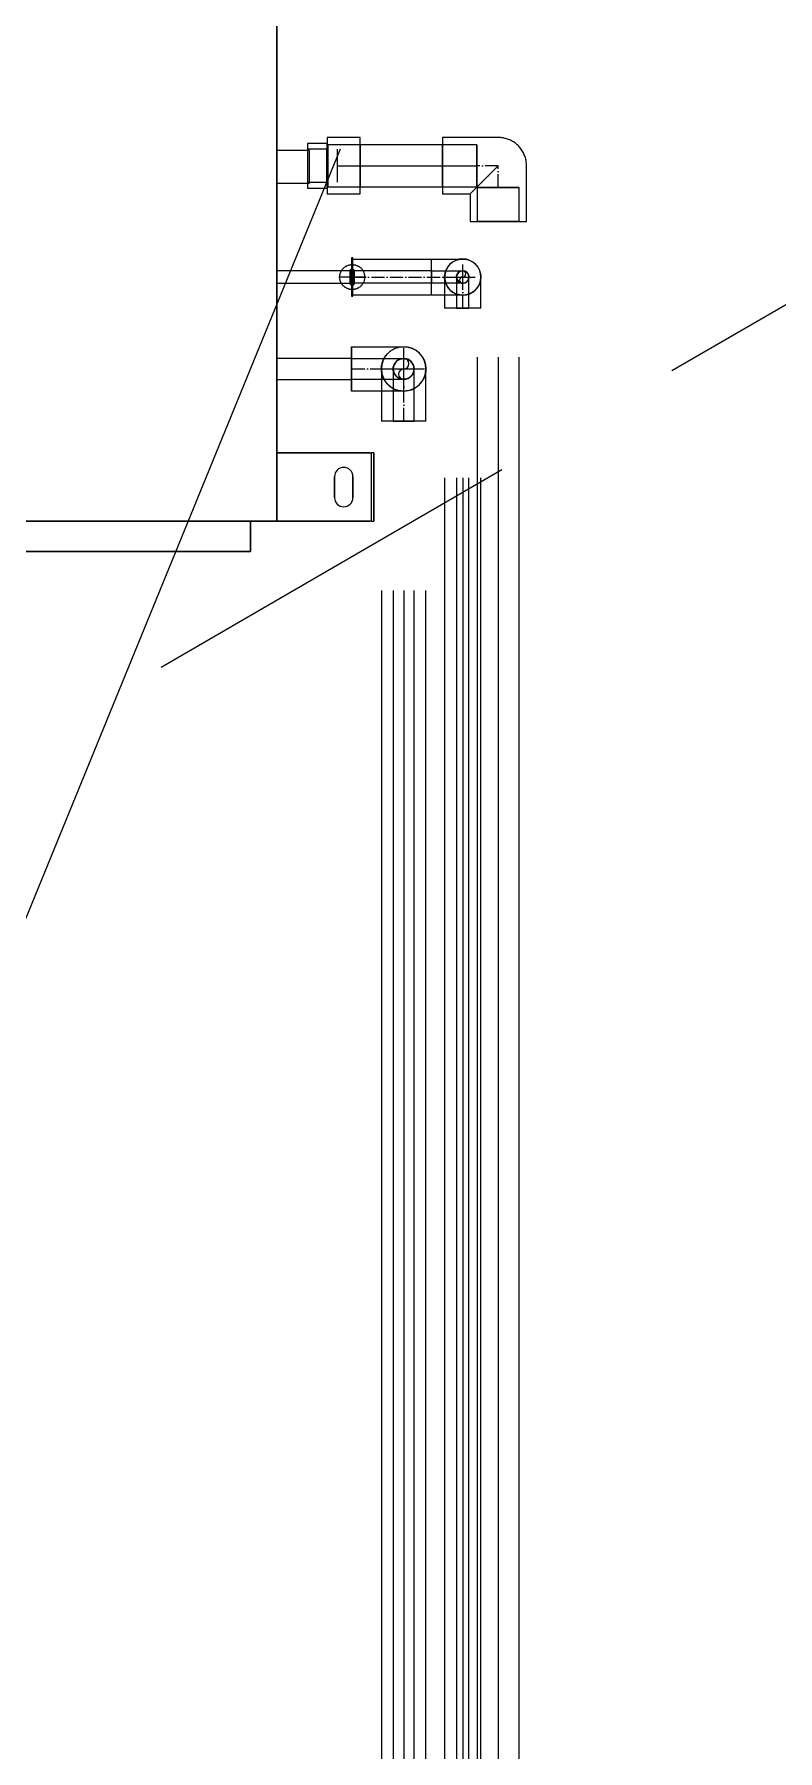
# Model space of a CAD drawing. Header units: millimetres. Extents: x -88595 to 880822, y -1054509 to -148035.
# Drawn here: x 436628 to 437194, y -239721 to -238413 of the extents above; entities that cross this region are included whole.
import ezdxf

# ---------------------------------------------------------------- set-up
doc = ezdxf.new("R2010")
doc.units = ezdxf.units.MM
doc.linetypes.add('$7$ADSK_Осевая', pattern=[14, 10, -2, 0, -2])
doc.linetypes.add('ADSK_Сверху', pattern=[4.5, 3, -1.5])
for name, color, linetype, lineweight in [('Аннотация', 7, 'Continuous', 20), ('Изоляция', 7, 'Continuous', 18), ('Линии', 7, 'Continuous', 9), ('Оборудование', 7, 'Continuous', 18), ('Трубопровод', 7, 'Continuous', 18), ('Трубопроводы', 7, 'Continuous', 18)]:
    doc.layers.add(name, color=color, linetype=linetype, lineweight=lineweight)

# ---------------------------------------------------------------- blocks, each defined once
blk = doc.blocks.new('$0$ADSK_Канальный блок кондиционера1 - AD242MJERAB-3267365-В_Координация_3 этаж ОВ3')
at = {"layer": 'Оборудование', "color": 150, "true_color": 0x0080ff}
for p, q in [((525, -697), (525, 0)), ((525, 0), (525, -697)), ((550, -414.5), (525, -414.5)), ((525, -414.5), (525, -439.5)), ((525, -414.5), (525, -439.5)), ((550, -439.5), (550, -414.5)), ((550, -439.5), (550, -414.5)), ((525, -439.5), (550, -439.5)), ((582, -506.25), (525, -506.25)), ((525, -506.25), (525, -515.75)), ((525, -506.25), (525, -515.75)), ((582, -515.75), (582, -506.25)), ((582, -515.75), (582, -506.25)), ((525, -515.75), (582, -515.75)), ((582, -573.06), (525, -573.06)), ((525, -573.06), (525, -588.94)), ((525, -573.06), (525, -588.94)), ((582, -588.94), (582, -573.06)), ((582, -588.94), (582, -573.06)), ((525, -588.94), (582, -588.94)), ((525, -645), (597, -645)), ((596, -645), (525, -645)), ((525, -645), (525, -697)), ((525, -697), (525, -645)), ((596, -645), (597, -645)), ((599, -645), (597, -645)), ((599, -645), (597, -645)), ((597, -645), (597, -697)), ((599, -697), (599, -645)), ((599, -645), (599, -697)), ((569, -663), (569, -679)), ((569, -679), (569, -663)), ((583, -679), (583, -663)), ((583, -663), (583, -679)), ((505, -697), (-555, -697)), ((-555, -697), (505, -697)), ((525, -697), (-525, -697)), ((-525, -697), (525, -697)), ((505, -720), (505, -697)), ((505, -697), (505, -720)), ((525, -697), (596, -697)), ((597, -697), (525, -697)), ((597, -697), (596, -697)), ((597, -697), (599, -697)), ((597, -697), (599, -697)), ((505, -720), (-555, -720)), ((-555, -720), (505, -720))]:
    blk.add_line(p, q, dxfattribs=at)
for centre, start, end in [((576, -663), 0, 180), ((576, -663), 0, 180), ((576, -679), 180, 0), ((576, -679), 180, 0)]:
    blk.add_arc(centre, 7, start, end, dxfattribs=at)
blk = doc.blocks.new('$0$ADSK_МедьПайка_Отвод-гнутая труба - Отвод _гнутая труба_-3197929-В_Координация_3 этаж ОВ3')
at = {"layer": 'Трубопроводы', "color": 190, "true_color": 0x8000ff}
for p, q in [((20290.2, 24339.3), (20290.2, 24334.6)), ((20290.2, 24334.6), (20290.2, 24329.8))]:
    blk.add_line(p, q, dxfattribs=at)
at = {"layer": 'Трубопроводы', "color": 190, "true_color": 0x8000ff, "flags": 128}
for points in [[(20290.2, 24339.3), (20291.2, 24339.3), (20292.1, 24339.3), (20293.1, 24339.3), (20294, 24339.3), (20295, 24339.3), (20295.9, 24339.3), (20296.8, 24339.3), (20297.7, 24339.3), (20298.6, 24339.3), (20299.5, 24339.3), (20300.4, 24339.3), (20301.2, 24339.3), (20302.1, 24339.3), (20302.9, 24339.3), (20303.7, 24339.3), (20304.4, 24339.3), (20305.2, 24339.3), (20305.9, 24339.3), (20306.6, 24339.3), (20307.3, 24339.3), (20307.9, 24339.3), (20308.6, 24339.3), (20309.2, 24339.3), (20309.7, 24339.3), (20310.3, 24339.3), (20310.8, 24339.3), (20311.2, 24339.3), (20311.6, 24339.3), (20312, 24339.3), (20312.4, 24339.3), (20312.7, 24339.3), (20313, 24339.3), (20313.3, 24339.3), (20313.5, 24339.3), (20313.7, 24339.3), (20313.8, 24339.3), (20313.9, 24339.3), (20314, 24339.3), (20314, 24339.3)], [(20309.3, 24334.6), (20309.3, 24334.8), (20309.3, 24334.9), (20309.3, 24335.1), (20309.3, 24335.3), (20309.4, 24335.5), (20309.4, 24335.7), (20309.5, 24335.9), (20309.5, 24336.1), (20309.6, 24336.2), (20309.6, 24336.4), (20309.7, 24336.6), (20309.8, 24336.8), (20309.9, 24336.9), (20310, 24337.1), (20310.1, 24337.2), (20310.2, 24337.4), (20310.3, 24337.6), (20310.4, 24337.7), (20310.6, 24337.8), (20310.7, 24338), (20310.8, 24338.1), (20311, 24338.2), (20311.1, 24338.3), (20311.3, 24338.5), (20311.5, 24338.6), (20311.6, 24338.7), (20311.8, 24338.8), (20312, 24338.8), (20312.1, 24338.9), (20312.3, 24339), (20312.5, 24339.1), (20312.7, 24339.1), (20312.8, 24339.2), (20313, 24339.2), (20313.2, 24339.3), (20313.4, 24339.3), (20313.6, 24339.3), (20313.8, 24339.3), (20314, 24339.3), (20314, 24339.3)], [(20314, 24329.8), (20313.8, 24329.8), (20313.6, 24329.8), (20313.5, 24329.8), (20313.3, 24329.9), (20313.1, 24329.9), (20312.9, 24329.9), (20312.7, 24330), (20312.5, 24330), (20312.3, 24330.1), (20312.2, 24330.2), (20312, 24330.3), (20311.8, 24330.3), (20311.7, 24330.4), (20311.5, 24330.5), (20311.3, 24330.6), (20311.2, 24330.7), (20311, 24330.9), (20310.9, 24331), (20310.7, 24331.1), (20310.6, 24331.2), (20310.5, 24331.4), (20310.4, 24331.5), (20310.2, 24331.7), (20310.1, 24331.8), (20310, 24332), (20309.9, 24332.2), (20309.8, 24332.3), (20309.7, 24332.5), (20309.7, 24332.7), (20309.6, 24332.8), (20309.5, 24333), (20309.5, 24333.2), (20309.4, 24333.4), (20309.4, 24333.6), (20309.3, 24333.8), (20309.3, 24333.9), (20309.3, 24334.1), (20309.3, 24334.3), (20309.3, 24334.5), (20309.3, 24334.6)], [(20314, 24339.3), (20314.2, 24339.3), (20314.4, 24339.3), (20314.6, 24339.3), (20314.8, 24339.3), (20315, 24339.2), (20315.2, 24339.2), (20315.3, 24339.1), (20315.5, 24339.1), (20315.7, 24339), (20315.9, 24338.9), (20316.1, 24338.9), (20316.2, 24338.8), (20316.4, 24338.7), (20316.6, 24338.6), (20316.7, 24338.5), (20316.9, 24338.4), (20317, 24338.3), (20317.2, 24338.1), (20317.3, 24338), (20317.4, 24337.9), (20317.6, 24337.7), (20317.7, 24337.6), (20317.8, 24337.4), (20317.9, 24337.3), (20318, 24337.1), (20318.1, 24337), (20318.2, 24336.8), (20318.3, 24336.6), (20318.4, 24336.5), (20318.5, 24336.3), (20318.5, 24336.1), (20318.6, 24335.9), (20318.6, 24335.7), (20318.7, 24335.6), (20318.7, 24335.4), (20318.7, 24335.2), (20318.8, 24335), (20318.8, 24334.8), (20318.8, 24334.6), (20318.8, 24334.6)], [(20318.8, 24334.6), (20318.8, 24334.4), (20318.8, 24334.2), (20318.8, 24334), (20318.7, 24333.8), (20318.7, 24333.6), (20318.6, 24333.4), (20318.6, 24333.2), (20318.5, 24333.1), (20318.5, 24332.9), (20318.4, 24332.7), (20318.3, 24332.5), (20318.2, 24332.4), (20318.2, 24332.2), (20318.1, 24332), (20318, 24331.9), (20317.8, 24331.7), (20317.7, 24331.6), (20317.6, 24331.4), (20317.5, 24331.3), (20317.3, 24331.1), (20317.2, 24331), (20317.1, 24330.9), (20316.9, 24330.8), (20316.8, 24330.7), (20316.6, 24330.6), (20316.4, 24330.5), (20316.3, 24330.4), (20316.1, 24330.3), (20315.9, 24330.2), (20315.7, 24330.1), (20315.6, 24330.1), (20315.4, 24330), (20315.2, 24330), (20315, 24329.9), (20314.8, 24329.9), (20314.6, 24329.8), (20314.5, 24329.8), (20314.3, 24329.8), (20314.1, 24329.8), (20314, 24329.8)], [(20314, 24329.8), (20314, 24329.8), (20313.9, 24329.8), (20313.9, 24329.8), (20313.7, 24329.8), (20313.6, 24329.8), (20313.3, 24329.8), (20313.1, 24329.8), (20312.8, 24329.8), (20312.5, 24329.8), (20312.1, 24329.8), (20311.8, 24329.8), (20311.3, 24329.8), (20310.9, 24329.8), (20310.4, 24329.8), (20309.9, 24329.8), (20309.3, 24329.8), (20308.7, 24329.8), (20308.1, 24329.8), (20307.5, 24329.8), (20306.8, 24329.8), (20306.1, 24329.8), (20305.4, 24329.8), (20304.6, 24329.8), (20303.9, 24329.8), (20303.1, 24329.8), (20302.3, 24329.8), (20301.4, 24329.8), (20300.6, 24329.8), (20299.7, 24329.8), (20298.8, 24329.8), (20298, 24329.8), (20297, 24329.8), (20296.1, 24329.8), (20295.2, 24329.8), (20294.3, 24329.8), (20293.3, 24329.8), (20292.4, 24329.8), (20291.4, 24329.8), (20290.5, 24329.8), (20290.2, 24329.8)]]:
    blk.add_lwpolyline(points, dxfattribs=at)
at = {"layer": 'Трубопроводы', "color": 190, "true_color": 0x8000ff}
for start, end in [(0, 180), (180, 0)]:
    blk.add_arc((20314, 24334.6), 4.76, start, end, dxfattribs=at)
blk = doc.blocks.new('$0$ADSK_МедьПайка_Отвод-гнутая труба - Отвод _гнутая труба_-V34-В_Координация_3 этаж ОВ3')
at = {"layer": 'Трубопроводы', "color": 190, "true_color": 0x8000ff}
for p, q in [((20309.3, 24310.8), (20314, 24310.8)), ((20314, 24310.8), (20318.8, 24310.8))]:
    blk.add_line(p, q, dxfattribs=at)
at = {"layer": 'Трубопроводы', "color": 190, "true_color": 0x8000ff, "flags": 128}
for points in [[(20309.3, 24334.6), (20309.3, 24334.5), (20309.3, 24334.5), (20309.3, 24334.4), (20309.3, 24334.3), (20309.3, 24334.1), (20309.3, 24333.9), (20309.3, 24333.6), (20309.3, 24333.4), (20309.3, 24333), (20309.3, 24332.7), (20309.3, 24332.3), (20309.3, 24331.9), (20309.3, 24331.4), (20309.3, 24330.9), (20309.3, 24330.4), (20309.3, 24329.9), (20309.3, 24329.3), (20309.3, 24328.7), (20309.3, 24328), (20309.3, 24327.3), (20309.3, 24326.6), (20309.3, 24325.9), (20309.3, 24325.2), (20309.3, 24324.4), (20309.3, 24323.6), (20309.3, 24322.8), (20309.3, 24322), (20309.3, 24321.1), (20309.3, 24320.3), (20309.3, 24319.4), (20309.3, 24318.5), (20309.3, 24317.6), (20309.3, 24316.7), (20309.3, 24315.7), (20309.3, 24314.8), (20309.3, 24313.9), (20309.3, 24312.9), (20309.3, 24312), (20309.3, 24311), (20309.3, 24310.8)], [(20318.8, 24310.8), (20318.8, 24311.7), (20318.8, 24312.7), (20318.8, 24313.6), (20318.8, 24314.6), (20318.8, 24315.5), (20318.8, 24316.4), (20318.8, 24317.3), (20318.8, 24318.2), (20318.8, 24319.1), (20318.8, 24320), (20318.8, 24320.9), (20318.8, 24321.8), (20318.8, 24322.6), (20318.8, 24323.4), (20318.8, 24324.2), (20318.8, 24325), (20318.8, 24325.7), (20318.8, 24326.5), (20318.8, 24327.2), (20318.8, 24327.8), (20318.8, 24328.5), (20318.8, 24329.1), (20318.8, 24329.7), (20318.8, 24330.3), (20318.8, 24330.8), (20318.8, 24331.3), (20318.8, 24331.8), (20318.8, 24332.2), (20318.8, 24332.6), (20318.8, 24332.9), (20318.8, 24333.3), (20318.8, 24333.6), (20318.8, 24333.8), (20318.8, 24334), (20318.8, 24334.2), (20318.8, 24334.4), (20318.8, 24334.5), (20318.8, 24334.5), (20318.8, 24334.6)]]:
    blk.add_lwpolyline(points, dxfattribs=at)
at = {"layer": 'Трубопроводы', "color": 190, "true_color": 0x8000ff}
for start, end in [(90, 270), (270, 90)]:
    blk.add_arc((20314, 24334.6), 4.76, start, end, dxfattribs=at)
blk = doc.blocks.new('$0$ADSK_МедьПайка_Отвод-гнутая труба - Отвод _гнутая труба_-3197924-В_Координация_3 этаж ОВ3')
at = {"layer": 'Трубопроводы', "color": 134, "true_color": 0x00a6a6}
for p, q in [((20229.3, 24272.5), (20229.3, 24264.6)), ((20229.3, 24264.6), (20229.3, 24256.6))]:
    blk.add_line(p, q, dxfattribs=at)
at = {"layer": 'Трубопроводы', "color": 134, "true_color": 0x00a6a6, "flags": 128}
for points in [[(20229.3, 24272.5), (20230.9, 24272.5), (20232.5, 24272.5), (20234.1, 24272.5), (20235.6, 24272.5), (20237.2, 24272.5), (20238.8, 24272.5), (20240.3, 24272.5), (20241.8, 24272.5), (20243.3, 24272.5), (20244.8, 24272.5), (20246.2, 24272.5), (20247.7, 24272.5), (20249.1, 24272.5), (20250.4, 24272.5), (20251.7, 24272.5), (20253, 24272.5), (20254.3, 24272.5), (20255.5, 24272.5), (20256.7, 24272.5), (20257.8, 24272.5), (20258.9, 24272.5), (20259.9, 24272.5), (20260.9, 24272.5), (20261.8, 24272.5), (20262.7, 24272.5), (20263.6, 24272.5), (20264.3, 24272.5), (20265.1, 24272.5), (20265.7, 24272.5), (20266.3, 24272.5), (20266.9, 24272.5), (20267.4, 24272.5), (20267.8, 24272.5), (20268.1, 24272.5), (20268.4, 24272.5), (20268.7, 24272.5), (20268.9, 24272.5), (20269, 24272.5), (20269, 24272.5)], [(20261.1, 24264.6), (20261.1, 24264.9), (20261.1, 24265.2), (20261.1, 24265.5), (20261.2, 24265.8), (20261.2, 24266.1), (20261.3, 24266.4), (20261.4, 24266.8), (20261.5, 24267.1), (20261.6, 24267.4), (20261.7, 24267.7), (20261.8, 24267.9), (20262, 24268.2), (20262.1, 24268.5), (20262.3, 24268.8), (20262.5, 24269), (20262.7, 24269.3), (20262.9, 24269.6), (20263.1, 24269.8), (20263.3, 24270), (20263.5, 24270.3), (20263.7, 24270.5), (20264, 24270.7), (20264.2, 24270.9), (20264.5, 24271.1), (20264.7, 24271.2), (20265, 24271.4), (20265.3, 24271.6), (20265.6, 24271.7), (20265.9, 24271.8), (20266.1, 24272), (20266.4, 24272.1), (20266.7, 24272.2), (20267.1, 24272.3), (20267.4, 24272.3), (20267.7, 24272.4), (20268, 24272.4), (20268.3, 24272.5), (20268.6, 24272.5), (20268.9, 24272.5), (20269, 24272.5)], [(20269, 24272.5), (20269.3, 24272.5), (20269.7, 24272.5), (20270, 24272.4), (20270.3, 24272.4), (20270.6, 24272.3), (20270.9, 24272.3), (20271.2, 24272.2), (20271.5, 24272.1), (20271.8, 24272), (20272.1, 24271.9), (20272.4, 24271.7), (20272.7, 24271.6), (20273, 24271.5), (20273.2, 24271.3), (20273.5, 24271.1), (20273.8, 24270.9), (20274, 24270.7), (20274.3, 24270.5), (20274.5, 24270.3), (20274.7, 24270.1), (20274.9, 24269.9), (20275.1, 24269.6), (20275.3, 24269.4), (20275.5, 24269.1), (20275.7, 24268.9), (20275.9, 24268.6), (20276, 24268.3), (20276.2, 24268), (20276.3, 24267.7), (20276.4, 24267.4), (20276.5, 24267.1), (20276.6, 24266.8), (20276.7, 24266.5), (20276.8, 24266.2), (20276.8, 24265.9), (20276.9, 24265.6), (20276.9, 24265.3), (20277, 24265), (20277, 24264.6), (20277, 24264.6)], [(20269, 24256.6), (20269, 24256.6), (20268.9, 24256.6), (20268.7, 24256.6), (20268.5, 24256.6), (20268.2, 24256.6), (20267.9, 24256.6), (20267.5, 24256.6), (20267, 24256.6), (20266.5, 24256.6), (20265.9, 24256.6), (20265.2, 24256.6), (20264.5, 24256.6), (20263.8, 24256.6), (20263, 24256.6), (20262.1, 24256.6), (20261.2, 24256.6), (20260.2, 24256.6), (20259.2, 24256.6), (20258.1, 24256.6), (20257, 24256.6), (20255.8, 24256.6), (20254.6, 24256.6), (20253.4, 24256.6), (20252.1, 24256.6), (20250.8, 24256.6), (20249.4, 24256.6), (20248, 24256.6), (20246.6, 24256.6), (20245.2, 24256.6), (20243.7, 24256.6), (20242.2, 24256.6), (20240.7, 24256.6), (20239.2, 24256.6), (20237.6, 24256.6), (20236.1, 24256.6), (20234.5, 24256.6), (20232.9, 24256.6), (20231.3, 24256.6), (20229.8, 24256.6), (20229.3, 24256.6)], [(20269, 24256.6), (20268.7, 24256.6), (20268.4, 24256.6), (20268.1, 24256.7), (20267.8, 24256.7), (20267.4, 24256.8), (20267.1, 24256.8), (20266.8, 24256.9), (20266.5, 24257), (20266.2, 24257.1), (20265.9, 24257.2), (20265.6, 24257.4), (20265.4, 24257.5), (20265.1, 24257.7), (20264.8, 24257.8), (20264.5, 24258), (20264.3, 24258.2), (20264, 24258.4), (20263.8, 24258.6), (20263.6, 24258.8), (20263.3, 24259), (20263.1, 24259.3), (20262.9, 24259.5), (20262.7, 24259.8), (20262.5, 24260), (20262.3, 24260.3), (20262.2, 24260.5), (20262, 24260.8), (20261.9, 24261.1), (20261.7, 24261.4), (20261.6, 24261.7), (20261.5, 24262), (20261.4, 24262.3), (20261.3, 24262.6), (20261.3, 24262.9), (20261.2, 24263.2), (20261.2, 24263.5), (20261.1, 24263.8), (20261.1, 24264.2), (20261.1, 24264.5), (20261.1, 24264.6)], [(20277, 24264.6), (20277, 24264.2), (20276.9, 24263.9), (20276.9, 24263.6), (20276.9, 24263.3), (20276.8, 24263), (20276.7, 24262.7), (20276.7, 24262.4), (20276.6, 24262.1), (20276.5, 24261.8), (20276.3, 24261.5), (20276.2, 24261.2), (20276.1, 24260.9), (20275.9, 24260.6), (20275.8, 24260.3), (20275.6, 24260.1), (20275.4, 24259.8), (20275.2, 24259.6), (20275, 24259.3), (20274.8, 24259.1), (20274.6, 24258.9), (20274.3, 24258.6), (20274.1, 24258.4), (20273.8, 24258.2), (20273.6, 24258.1), (20273.3, 24257.9), (20273, 24257.7), (20272.8, 24257.6), (20272.5, 24257.4), (20272.2, 24257.3), (20271.9, 24257.2), (20271.6, 24257.1), (20271.3, 24257), (20271, 24256.9), (20270.7, 24256.8), (20270.4, 24256.7), (20270.1, 24256.7), (20269.7, 24256.7), (20269.4, 24256.6), (20269.1, 24256.6), (20269, 24256.6)]]:
    blk.add_lwpolyline(points, dxfattribs=at)
at = {"layer": 'Трубопроводы', "color": 134, "true_color": 0x00a6a6}
for start, end in [(0, 180), (180, 0)]:
    blk.add_arc((20269, 24264.6), 7.94, start, end, dxfattribs=at)
blk = doc.blocks.new('$0$ADSK_МедьПайка_Отвод-гнутая труба - Отвод _гнутая труба_-V36-В_Координация_3 этаж ОВ3')
at = {"layer": 'Трубопроводы', "color": 134, "true_color": 0x00a6a6}
for p, q in [((20261.1, 24224.9), (20269, 24224.9)), ((20269, 24224.9), (20277, 24224.9))]:
    blk.add_line(p, q, dxfattribs=at)
at = {"layer": 'Трубопроводы', "color": 134, "true_color": 0x00a6a6, "flags": 128}
for points in [[(20261.1, 24264.6), (20261.1, 24264.5), (20261.1, 24264.4), (20261.1, 24264.3), (20261.1, 24264.1), (20261.1, 24263.8), (20261.1, 24263.4), (20261.1, 24263), (20261.1, 24262.5), (20261.1, 24262), (20261.1, 24261.4), (20261.1, 24260.8), (20261.1, 24260.1), (20261.1, 24259.3), (20261.1, 24258.5), (20261.1, 24257.6), (20261.1, 24256.7), (20261.1, 24255.7), (20261.1, 24254.7), (20261.1, 24253.6), (20261.1, 24252.5), (20261.1, 24251.4), (20261.1, 24250.2), (20261.1, 24248.9), (20261.1, 24247.6), (20261.1, 24246.3), (20261.1, 24245), (20261.1, 24243.6), (20261.1, 24242.2), (20261.1, 24240.7), (20261.1, 24239.2), (20261.1, 24237.8), (20261.1, 24236.2), (20261.1, 24234.7), (20261.1, 24233.2), (20261.1, 24231.6), (20261.1, 24230), (20261.1, 24228.5), (20261.1, 24226.9), (20261.1, 24225.3), (20261.1, 24224.9)], [(20277, 24224.9), (20277, 24226.4), (20277, 24228), (20277, 24229.6), (20277, 24231.2), (20277, 24232.7), (20277, 24234.3), (20277, 24235.8), (20277, 24237.3), (20277, 24238.8), (20277, 24240.3), (20277, 24241.8), (20277, 24243.2), (20277, 24244.6), (20277, 24245.9), (20277, 24247.3), (20277, 24248.6), (20277, 24249.8), (20277, 24251), (20277, 24252.2), (20277, 24253.3), (20277, 24254.4), (20277, 24255.5), (20277, 24256.4), (20277, 24257.4), (20277, 24258.3), (20277, 24259.1), (20277, 24259.9), (20277, 24260.6), (20277, 24261.3), (20277, 24261.9), (20277, 24262.4), (20277, 24262.9), (20277, 24263.3), (20277, 24263.7), (20277, 24264), (20277, 24264.2), (20277, 24264.4), (20277, 24264.5), (20277, 24264.6)]]:
    blk.add_lwpolyline(points, dxfattribs=at)
at = {"layer": 'Трубопроводы', "color": 134, "true_color": 0x00a6a6}
for start, end in [(90, 270), (270, 90)]:
    blk.add_arc((20269, 24264.6), 7.94, start, end, dxfattribs=at)
blk = doc.blocks.new('$0$ADSK_Полипропилен_Отвод - Универсальный-3258870-В_Координация_3 этаж ОВ3')
at = {"layer": 'Трубопроводы', "color": 24, "true_color": 0xa52900}
for p, q in [((-21.5, 42.5), (-21.5, 21.5)), ((21.5, 42.5), (-21.5, 42.5)), ((21.5, 42.5), (-21.5, 42.5)), ((-16, 42.5), (-16, 16.5)), ((-16, 42.5), (0, 42.5)), ((0, 42.5), (16, 42.5)), ((16, 16.5), (16, 42.5)), ((21.5, 0), (21.5, 42.5)), ((-21.5, 21.5), (-42.5, 21.5)), ((-42.5, 21.5), (-42.5, -21.5)), ((-42.5, 21.5), (-42.5, -21.5)), ((-16.5, 16), (-42.5, 16)), ((-42.5, 0), (-42.5, 16)), ((-16.5, 16), (-16.5, 0)), ((0, 16.5), (-16, 16.5)), ((16, 16.5), (0, 16.5)), ((-16.5, 0), (-16.5, -16)), ((-42.5, -16), (-42.5, 0)), ((-42.5, -16), (-16.5, -16)), ((-42.5, -21.5), (0, -21.5))]:
    blk.add_line(p, q, dxfattribs=at)
at = {"layer": 'Трубопроводы', "color": 24, "true_color": 0xa52900, "flags": 128}
blk.add_lwpolyline([(0, -21.5), (0.9, -21.5), (1.7, -21.4), (2.6, -21.3), (3.4, -21.2), (4.3, -21.1), (5.1, -20.9), (5.9, -20.7), (6.8, -20.4), (7.6, -20.1), (8.4, -19.8), (9.2, -19.5), (9.9, -19.1), (10.7, -18.7), (11.4, -18.2), (12.1, -17.7), (12.8, -17.2), (13.5, -16.7), (14.2, -16.2), (14.8, -15.6), (15.4, -15), (16, -14.4), (16.6, -13.7), (17.1, -13), (17.6, -12.3), (18.1, -11.6), (18.5, -10.9), (19, -10.1), (19.4, -9.4), (19.7, -8.6), (20, -7.8), (20.3, -7), (20.6, -6.2), (20.8, -5.3), (21, -4.5), (21.2, -3.7), (21.3, -2.8), (21.4, -1.9), (21.5, -1.1), (21.5, -0.2), (21.5, 0)], dxfattribs=at)
at = {"layer": 'Трубопроводы', "color": 24, "true_color": 0xa52900}
for points, knots in [([(0, 0), (-1.2, 1.2), (-3.6, 3.6), (-6.6, 6.6), (-8.9, 8.9), (-10.6, 10.6), (-12, 12), (-13.1, 13.1), (-13.9, 13.9), (-14.6, 14.6), (-15.4, 15.4), (-16.1, 16.1), (-16.8, 16.8), (-17.5, 17.5), (-18.1, 18.1), (-18.7, 18.7), (-19.2, 19.2), (-19.7, 19.7), (-20.3, 20.3), (-20.9, 20.9), (-21.4, 21.4), (-21.5, 21.5), (-21.5, 21.5)], [0, 0, 0, 0, 0.125, 0.25, 0.3125, 0.375, 0.4375, 0.46875, 0.5, 0.53125, 0.5625, 0.59375, 0.625, 0.65625, 0.6875, 0.71875, 0.75, 0.78125, 0.8125, 0.875, 0.9375, 1, 1, 1, 1]), ([(-21.5, 21.5), (-21.5, 21.5), (-21.4, 21.4), (-20.9, 20.9), (-20.3, 20.3), (-19.7, 19.7), (-19.2, 19.2), (-18.7, 18.7), (-18.1, 18.1), (-17.5, 17.5), (-16.8, 16.8), (-16.1, 16.1), (-15.4, 15.4), (-14.6, 14.6), (-13.9, 13.9), (-13.1, 13.1), (-12, 12), (-10.6, 10.6), (-8.9, 8.9), (-6.6, 6.6), (-3.6, 3.6), (-1.2, 1.2), (0, 0)], [0, 0, 0, 0, 0.0625, 0.125, 0.1875, 0.21875, 0.25, 0.28125, 0.3125, 0.34375, 0.375, 0.40625, 0.4375, 0.46875, 0.5, 0.53125, 0.5625, 0.625, 0.6875, 0.75, 0.875, 1, 1, 1, 1])]:
    blk.add_open_spline(points, degree=3, knots=knots, dxfattribs=at)
blk = doc.blocks.new('3 этаж')
at = {"layer": 'Линии', "linetype": 'ADSK_Сверху', "ltscale": 100}
blk.add_line((434203.9, 679173.9), (453848.9, 690573.9), dxfattribs=at)

msp = doc.modelspace()

# ---------------------------------------------------------------- linework, layer by layer
at = {"layer": 'Аннотация'}
msp.add_line((436860.7, -238500.5), (436506, -239367.4), dxfattribs=at)
at = {"layer": 'Изоляция', "color": 190, "true_color": 0x8000ff}
for p, q in [((436870.3, -238583.4), (436869.3, -238583.4)), ((436869.3, -238583.4), (436869.3, -238612.5)), ((436870.3, -238612.5), (436870.3, -238583.4)), ((436930.2, -238611.7), (436930.2, -238584.2)), ((436869.3, -238612.5), (436870.3, -238612.5)), ((436967.7, -238621.7), (436940.2, -238621.7)), ((436940.2, -238750.9), (436940.2, -243593.4)), ((436967.7, -243593.4), (436967.7, -238750.9))]:
    msp.add_line(p, q, dxfattribs=at)
at = {"layer": 'Изоляция', "color": 134, "true_color": 0x00a6a6}
for p, q in [((436869.3, -238651), (436869.3, -238684.9)), ((436869.3, -238684.9), (436869.3, -238651)), ((436925.9, -238707.6), (436892, -238707.6)), ((436892, -238836.8), (436892, -243540.2)), ((436925.9, -243540.2), (436925.9, -238836.8))]:
    msp.add_line(p, q, dxfattribs=at)
at = {"layer": 'Изоляция', "color": 190, "true_color": 0x8000ff, "flags": 128}
for points in [[(436870.3, -238584.2), (436931.1, -238584.2), (436932.1, -238584.2), (436933, -238584.2), (436933.9, -238584.2), (436934.9, -238584.2), (436935.8, -238584.2), (436936.7, -238584.2), (436937.6, -238584.2), (436938.5, -238584.2), (436939.4, -238584.2), (436940.3, -238584.2), (436941.1, -238584.2), (436942, -238584.2), (436942.8, -238584.2), (436943.6, -238584.2), (436944.4, -238584.2), (436945.1, -238584.2), (436945.8, -238584.2), (436946.5, -238584.2), (436947.2, -238584.2), (436947.9, -238584.2), (436948.5, -238584.2), (436949.1, -238584.2), (436949.6, -238584.2), (436950.2, -238584.2), (436950.7, -238584.2), (436951.1, -238584.2), (436951.6, -238584.2), (436952, -238584.2), (436952.3, -238584.2), (436952.7, -238584.2), (436953, -238584.2), (436953.2, -238584.2), (436953.4, -238584.2), (436953.6, -238584.2), (436953.7, -238584.2), (436953.9, -238584.2), (436953.9, -238584.2), (436954, -238584.2)], [(436940.2, -238597.9), (436940.2, -238597.4), (436940.2, -238596.8), (436940.3, -238596.3), (436940.4, -238595.7), (436940.5, -238595.2), (436940.6, -238594.6), (436940.7, -238594.1), (436940.9, -238593.6), (436941.1, -238593.1), (436941.3, -238592.6), (436941.5, -238592.1), (436941.7, -238591.6), (436942, -238591.1), (436942.3, -238590.6), (436942.6, -238590.1), (436942.9, -238589.7), (436943.3, -238589.3), (436943.6, -238588.8), (436944, -238588.4), (436944.4, -238588), (436944.8, -238587.7), (436945.2, -238587.3), (436945.6, -238587), (436946.1, -238586.6), (436946.5, -238586.3), (436947, -238586), (436947.5, -238585.8), (436948, -238585.5), (436948.5, -238585.3), (436949, -238585.1), (436949.5, -238584.9), (436950, -238584.7), (436950.5, -238584.6), (436951.1, -238584.5), (436951.6, -238584.4), (436952.2, -238584.3), (436952.7, -238584.2), (436953.3, -238584.2), (436953.8, -238584.2), (436954, -238584.2)], [(436954, -238584.2), (436954.5, -238584.2), (436955.1, -238584.2), (436955.6, -238584.3), (436956.1, -238584.3), (436956.7, -238584.4), (436957.2, -238584.6), (436957.8, -238584.7), (436958.3, -238584.9), (436958.8, -238585), (436959.3, -238585.2), (436959.8, -238585.5), (436960.3, -238585.7), (436960.8, -238586), (436961.3, -238586.3), (436961.7, -238586.6), (436962.2, -238586.9), (436962.6, -238587.2), (436963, -238587.6), (436963.4, -238587.9), (436963.8, -238588.3), (436964.2, -238588.7), (436964.6, -238589.1), (436964.9, -238589.6), (436965.2, -238590), (436965.5, -238590.5), (436965.8, -238591), (436966.1, -238591.4), (436966.3, -238591.9), (436966.6, -238592.4), (436966.8, -238592.9), (436967, -238593.4), (436967.1, -238594), (436967.3, -238594.5), (436967.4, -238595), (436967.5, -238595.6), (436967.6, -238596.1), (436967.7, -238596.7), (436967.7, -238597.2), (436967.7, -238597.8), (436967.7, -238597.9)], [(436954, -238611.7), (436953.4, -238611.7), (436952.9, -238611.6), (436952.3, -238611.6), (436951.8, -238611.5), (436951.2, -238611.4), (436950.7, -238611.3), (436950.1, -238611.1), (436949.6, -238611), (436949.1, -238610.8), (436948.6, -238610.6), (436948.1, -238610.4), (436947.6, -238610.1), (436947.1, -238609.9), (436946.6, -238609.6), (436946.2, -238609.3), (436945.7, -238609), (436945.3, -238608.6), (436944.9, -238608.3), (436944.5, -238607.9), (436944.1, -238607.5), (436943.7, -238607.1), (436943.3, -238606.7), (436943, -238606.3), (436942.7, -238605.8), (436942.4, -238605.4), (436942.1, -238604.9), (436941.8, -238604.4), (436941.6, -238603.9), (436941.3, -238603.4), (436941.1, -238602.9), (436940.9, -238602.4), (436940.8, -238601.9), (436940.6, -238601.3), (436940.5, -238600.8), (436940.4, -238600.3), (436940.3, -238599.7), (436940.2, -238599.2), (436940.2, -238598.6), (436940.2, -238598.1), (436940.2, -238597.9)], [(436940.2, -238597.9), (436940.2, -238597.9), (436940.2, -238598), (436940.2, -238598.1), (436940.2, -238598.2), (436940.2, -238598.4), (436940.2, -238598.6), (436940.2, -238598.8), (436940.2, -238599.1), (436940.2, -238599.4), (436940.2, -238599.8), (436940.2, -238600.2), (436940.2, -238600.6), (436940.2, -238601.1), (436940.2, -238601.6), (436940.2, -238602.1), (436940.2, -238602.6), (436940.2, -238603.2), (436940.2, -238603.8), (436940.2, -238604.5), (436940.2, -238605.1), (436940.2, -238605.8), (436940.2, -238606.6), (436940.2, -238607.3), (436940.2, -238608.1), (436940.2, -238608.9), (436940.2, -238609.7), (436940.2, -238610.5), (436940.2, -238611.3), (436940.2, -238612.2), (436940.2, -238613.1), (436940.2, -238614), (436940.2, -238614.9), (436940.2, -238615.8), (436940.2, -238616.7), (436940.2, -238617.7), (436940.2, -238618.6), (436940.2, -238619.6), (436940.2, -238620.5), (436940.2, -238621.5), (436940.2, -238621.7)], [(436967.7, -238597.9), (436967.7, -238598.5), (436967.7, -238599), (436967.6, -238599.6), (436967.5, -238600.1), (436967.4, -238600.7), (436967.3, -238601.2), (436967.2, -238601.7), (436967, -238602.2), (436966.8, -238602.8), (436966.6, -238603.3), (436966.4, -238603.8), (436966.2, -238604.3), (436965.9, -238604.8), (436965.6, -238605.2), (436965.3, -238605.7), (436965, -238606.1), (436964.7, -238606.6), (436964.3, -238607), (436963.9, -238607.4), (436963.5, -238607.8), (436963.1, -238608.2), (436962.7, -238608.5), (436962.3, -238608.9), (436961.8, -238609.2), (436961.4, -238609.5), (436960.9, -238609.8), (436960.4, -238610.1), (436959.9, -238610.3), (436959.4, -238610.5), (436958.9, -238610.7), (436958.4, -238610.9), (436957.9, -238611.1), (436957.4, -238611.2), (436956.8, -238611.4), (436956.3, -238611.5), (436955.7, -238611.6), (436955.2, -238611.6), (436954.7, -238611.7), (436954.1, -238611.7), (436954, -238611.7)], [(436967.7, -238621.7), (436967.7, -238620.8), (436967.7, -238619.8), (436967.7, -238618.9), (436967.7, -238617.9), (436967.7, -238617), (436967.7, -238616.1), (436967.7, -238615.1), (436967.7, -238614.2), (436967.7, -238613.3), (436967.7, -238612.4), (436967.7, -238611.6), (436967.7, -238610.7), (436967.7, -238609.9), (436967.7, -238609.1), (436967.7, -238608.3), (436967.7, -238607.5), (436967.7, -238606.8), (436967.7, -238606), (436967.7, -238605.3), (436967.7, -238604.6), (436967.7, -238604), (436967.7, -238603.4), (436967.7, -238602.8), (436967.7, -238602.2), (436967.7, -238601.7), (436967.7, -238601.2), (436967.7, -238600.7), (436967.7, -238600.3), (436967.7, -238599.9), (436967.7, -238599.5), (436967.7, -238599.2), (436967.7, -238598.9), (436967.7, -238598.7), (436967.7, -238598.4), (436967.7, -238598.3), (436967.7, -238598.1), (436967.7, -238598), (436967.7, -238597.9), (436967.7, -238597.9)], [(436954, -238611.7), (436953.9, -238611.7), (436953.9, -238611.7), (436953.8, -238611.7), (436953.6, -238611.7), (436953.5, -238611.7), (436953.3, -238611.7), (436953, -238611.7), (436952.7, -238611.7), (436952.4, -238611.7), (436952.1, -238611.7), (436951.7, -238611.7), (436951.3, -238611.7), (436950.8, -238611.7), (436950.3, -238611.7), (436949.8, -238611.7), (436949.2, -238611.7), (436948.7, -238611.7), (436948, -238611.7), (436947.4, -238611.7), (436946.7, -238611.7), (436946, -238611.7), (436945.3, -238611.7), (436944.6, -238611.7), (436943.8, -238611.7), (436943, -238611.7), (436942.2, -238611.7), (436941.4, -238611.7), (436940.5, -238611.7), (436939.7, -238611.7), (436938.8, -238611.7), (436937.9, -238611.7), (436937, -238611.7), (436936.1, -238611.7), (436935.1, -238611.7), (436934.2, -238611.7), (436933.3, -238611.7), (436932.3, -238611.7), (436931.4, -238611.7), (436930.4, -238611.7), (436870.3, -238611.7)]]:
    msp.add_lwpolyline(points, dxfattribs=at)
at = {"layer": 'Изоляция', "color": 134, "true_color": 0x00a6a6, "flags": 128}
for points in [[(436869.3, -238651), (436870.8, -238651), (436872.4, -238651), (436874, -238651), (436875.6, -238651), (436877.1, -238651), (436878.7, -238651), (436880.2, -238651), (436881.7, -238651), (436883.2, -238651), (436884.7, -238651), (436886.2, -238651), (436887.6, -238651), (436889, -238651), (436890.3, -238651), (436891.7, -238651), (436893, -238651), (436894.2, -238651), (436895.4, -238651), (436896.6, -238651), (436897.7, -238651), (436898.8, -238651), (436899.9, -238651), (436900.8, -238651), (436901.8, -238651), (436902.7, -238651), (436903.5, -238651), (436904.3, -238651), (436905, -238651), (436905.6, -238651), (436906.3, -238651), (436906.8, -238651), (436907.3, -238651), (436907.7, -238651), (436908.1, -238651), (436908.4, -238651), (436908.6, -238651), (436908.8, -238651), (436908.9, -238651), (436908.9, -238651)], [(436892, -238667.9), (436892, -238667.2), (436892.1, -238666.6), (436892.1, -238665.9), (436892.2, -238665.2), (436892.3, -238664.6), (436892.5, -238663.9), (436892.7, -238663.2), (436892.9, -238662.6), (436893.1, -238661.9), (436893.3, -238661.3), (436893.6, -238660.7), (436893.9, -238660.1), (436894.3, -238659.5), (436894.6, -238658.9), (436895, -238658.4), (436895.4, -238657.8), (436895.8, -238657.3), (436896.2, -238656.7), (436896.7, -238656.2), (436897.1, -238655.8), (436897.6, -238655.3), (436898.2, -238654.9), (436898.7, -238654.4), (436899.2, -238654), (436899.8, -238653.7), (436900.4, -238653.3), (436901, -238653), (436901.6, -238652.7), (436902.2, -238652.4), (436902.8, -238652.1), (436903.4, -238651.9), (436904.1, -238651.7), (436904.7, -238651.5), (436905.4, -238651.4), (436906.1, -238651.2), (436906.7, -238651.1), (436907.4, -238651), (436908.1, -238651), (436908.8, -238651), (436909, -238651)], [(436909, -238651), (436909.6, -238651), (436910.3, -238651), (436911, -238651.1), (436911.7, -238651.2), (436912.3, -238651.3), (436913, -238651.5), (436913.6, -238651.6), (436914.3, -238651.8), (436914.9, -238652.1), (436915.5, -238652.3), (436916.2, -238652.6), (436916.8, -238652.9), (436917.4, -238653.2), (436918, -238653.6), (436918.5, -238653.9), (436919.1, -238654.3), (436919.6, -238654.7), (436920.1, -238655.2), (436920.6, -238655.6), (436921.1, -238656.1), (436921.6, -238656.6), (436922, -238657.1), (436922.4, -238657.7), (436922.8, -238658.2), (436923.2, -238658.8), (436923.6, -238659.3), (436923.9, -238659.9), (436924.2, -238660.5), (436924.5, -238661.2), (436924.7, -238661.8), (436925, -238662.4), (436925.2, -238663.1), (436925.4, -238663.7), (436925.5, -238664.4), (436925.6, -238665), (436925.7, -238665.7), (436925.8, -238666.4), (436925.9, -238667.1), (436925.9, -238667.7), (436925.9, -238667.9)], [(436909, -238684.9), (436908.3, -238684.8), (436907.6, -238684.8), (436906.9, -238684.7), (436906.3, -238684.6), (436905.6, -238684.5), (436904.9, -238684.4), (436904.3, -238684.2), (436903.6, -238684), (436903, -238683.8), (436902.4, -238683.5), (436901.7, -238683.2), (436901.1, -238682.9), (436900.5, -238682.6), (436900, -238682.3), (436899.4, -238681.9), (436898.8, -238681.5), (436898.3, -238681.1), (436897.8, -238680.7), (436897.3, -238680.2), (436896.8, -238679.7), (436896.3, -238679.2), (436895.9, -238678.7), (436895.5, -238678.2), (436895.1, -238677.6), (436894.7, -238677.1), (436894.3, -238676.5), (436894, -238675.9), (436893.7, -238675.3), (436893.4, -238674.7), (436893.2, -238674.1), (436892.9, -238673.4), (436892.7, -238672.8), (436892.5, -238672.1), (436892.4, -238671.5), (436892.3, -238670.8), (436892.2, -238670.1), (436892.1, -238669.5), (436892, -238668.8), (436892, -238668.1), (436892, -238667.9)], [(436892, -238667.9), (436892, -238667.9), (436892, -238668), (436892, -238668.2), (436892, -238668.4), (436892, -238668.7), (436892, -238669.1), (436892, -238669.5), (436892, -238669.9), (436892, -238670.5), (436892, -238671.1), (436892, -238671.7), (436892, -238672.4), (436892, -238673.2), (436892, -238674), (436892, -238674.9), (436892, -238675.8), (436892, -238676.7), (436892, -238677.8), (436892, -238678.8), (436892, -238680), (436892, -238681.1), (436892, -238682.3), (436892, -238683.6), (436892, -238684.8), (436892, -238686.2), (436892, -238687.5), (436892, -238688.9), (436892, -238690.3), (436892, -238691.8), (436892, -238693.2), (436892, -238694.7), (436892, -238696.2), (436892, -238697.8), (436892, -238699.3), (436892, -238700.9), (436892, -238702.4), (436892, -238704), (436892, -238705.6), (436892, -238707.2), (436892, -238707.6)], [(436925.9, -238667.9), (436925.9, -238668.6), (436925.8, -238669.3), (436925.8, -238669.9), (436925.7, -238670.6), (436925.6, -238671.3), (436925.4, -238671.9), (436925.2, -238672.6), (436925, -238673.2), (436924.8, -238673.9), (436924.6, -238674.5), (436924.3, -238675.1), (436924, -238675.7), (436923.7, -238676.3), (436923.3, -238676.9), (436922.9, -238677.5), (436922.5, -238678), (436922.1, -238678.6), (436921.7, -238679.1), (436921.2, -238679.6), (436920.8, -238680.1), (436920.3, -238680.5), (436919.7, -238681), (436919.2, -238681.4), (436918.7, -238681.8), (436918.1, -238682.2), (436917.5, -238682.5), (436916.9, -238682.9), (436916.3, -238683.2), (436915.7, -238683.4), (436915.1, -238683.7), (436914.5, -238683.9), (436913.8, -238684.1), (436913.2, -238684.3), (436912.5, -238684.5), (436911.8, -238684.6), (436911.2, -238684.7), (436910.5, -238684.8), (436909.8, -238684.8), (436909.1, -238684.9), (436909, -238684.9)], [(436925.9, -238707.6), (436925.9, -238706), (436925.9, -238704.4), (436925.9, -238702.9), (436925.9, -238701.3), (436925.9, -238699.7), (436925.9, -238698.2), (436925.9, -238696.6), (436925.9, -238695.1), (436925.9, -238693.6), (436925.9, -238692.2), (436925.9, -238690.7), (436925.9, -238689.3), (436925.9, -238687.9), (436925.9, -238686.5), (436925.9, -238685.2), (436925.9, -238683.9), (436925.9, -238682.7), (436925.9, -238681.4), (436925.9, -238680.3), (436925.9, -238679.1), (436925.9, -238678.1), (436925.9, -238677), (436925.9, -238676), (436925.9, -238675.1), (436925.9, -238674.2), (436925.9, -238673.4), (436925.9, -238672.6), (436925.9, -238671.9), (436925.9, -238671.2), (436925.9, -238670.6), (436925.9, -238670.1), (436925.9, -238669.6), (436925.9, -238669.2), (436925.9, -238668.8), (436925.9, -238668.5), (436925.9, -238668.3), (436925.9, -238668.1), (436925.9, -238668), (436925.9, -238667.9)], [(436909, -238684.9), (436908.9, -238684.9), (436908.8, -238684.9), (436908.7, -238684.9), (436908.4, -238684.9), (436908.2, -238684.9), (436907.8, -238684.9), (436907.4, -238684.9), (436906.9, -238684.9), (436906.4, -238684.9), (436905.8, -238684.9), (436905.2, -238684.9), (436904.5, -238684.9), (436903.7, -238684.9), (436902.9, -238684.9), (436902, -238684.9), (436901.1, -238684.9), (436900.1, -238684.9), (436899.1, -238684.9), (436898, -238684.9), (436896.9, -238684.9), (436895.8, -238684.9), (436894.5, -238684.9), (436893.3, -238684.9), (436892, -238684.9), (436890.7, -238684.9), (436889.3, -238684.9), (436888, -238684.9), (436886.5, -238684.9), (436885.1, -238684.9), (436883.6, -238684.9), (436882.1, -238684.9), (436880.6, -238684.9), (436879.1, -238684.9), (436877.6, -238684.9), (436876, -238684.9), (436874.4, -238684.9), (436872.9, -238684.9), (436871.3, -238684.9), (436869.7, -238684.9), (436869.3, -238684.9)]]:
    msp.add_lwpolyline(points, dxfattribs=at)
at = {"layer": 'Изоляция', "color": 190, "true_color": 0x8000ff}
for start, end in [(90, 180), (90, 180), (90, 180), (90, 180), (0, 90), (0, 90), (0, 90), (0, 90), (180, 270), (180, 270), (180, 270), (180, 270), (270, 0), (270, 0), (270, 0), (270, 0)]:
    msp.add_arc((436954, -238597.9), 13.8, start, end, dxfattribs=at)
at = {"layer": 'Изоляция', "color": 134, "true_color": 0x00a6a6}
for start, end in [(90, 180), (90, 180), (90, 180), (90, 180), (0, 90), (0, 90), (0, 90), (0, 90), (180, 270), (180, 270), (180, 270), (180, 270), (270, 0), (270, 0), (270, 0), (270, 0)]:
    msp.add_arc((436909, -238667.9), 16.9, start, end, dxfattribs=at)
at = {"layer": 'Трубопровод', "color": 24, "linetype": 'Continuous', "true_color": 0xa52900}
for p, q in [((436851.3, -238497.1), (436851.3, -238529.1)), ((436964.6, -238497.1), (436858.4, -238497.1)), ((436964.6, -238529.1), (436964.6, -238497.1)), ((436858.4, -238529.1), (436964.6, -238529.1)), ((436997.1, -238529.6), (436965.1, -238529.6)), ((436965.1, -238658.9), (436965.1, -243445.9)), ((436997.1, -243445.9), (436997.1, -238658.9))]:
    msp.add_line(p, q, dxfattribs=at)
at = {"layer": 'Трубопровод', "color": 24, "true_color": 0xa52900}
for p, q in [((436858.4, -238513.1), (436964.6, -238513.1)), ((436858.4, -238513.1), (436964.6, -238513.1)), ((436981.1, -238658.9), (436981.1, -243445.9)), ((436981.1, -238658.9), (436981.1, -243445.9))]:
    msp.add_line(p, q, dxfattribs=at)
at = {"layer": 'Трубопровод', "color": 190, "true_color": 0x8000ff}
for p, q in [((436954, -238607.4), (436954, -238588.4)), ((436944.4, -238597.9), (436963.5, -238597.9)), ((436954, -238750.9), (436954, -243593.1)), ((436954, -238750.9), (436954, -243593.1))]:
    msp.add_line(p, q, dxfattribs=at)
at = {"layer": 'Трубопровод', "color": 134, "true_color": 0x00a6a6}
for p, q in [((436909, -238683.8), (436909, -238652)), ((436893.1, -238667.9), (436924.8, -238667.9)), ((436909, -238836.8), (436909, -243534.1)), ((436909, -238836.8), (436909, -243534.1))]:
    msp.add_line(p, q, dxfattribs=at)
at = {"layer": 'Трубопровод', "color": 190, "linetype": 'Continuous', "true_color": 0x8000ff}
for p, q in [((436949.2, -238750.9), (436949.2, -243593.1)), ((436958.7, -243593.1), (436958.7, -238750.9))]:
    msp.add_line(p, q, dxfattribs=at)
at = {"layer": 'Трубопровод', "color": 134, "linetype": 'Continuous', "true_color": 0x00a6a6}
for p, q in [((436901, -238836.8), (436901, -243534.1)), ((436916.9, -243534.1), (436916.9, -238836.8))]:
    msp.add_line(p, q, dxfattribs=at)
at = {"layer": 'Трубопровод', "color": 190, "linetype": 'Continuous', "true_color": 0x8000ff}
for centre, radius, start, end in [((436954, -238597.9), 4.76, 0, 180), ((436954, -238595.5), 2.38, 270, 90), ((436954, -238597.9), 4.76, 180, 0), ((436954, -238600.3), 2.38, 90, 270)]:
    msp.add_arc(centre, radius, start, end, dxfattribs=at)
at = {"layer": 'Трубопровод', "color": 134, "linetype": 'Continuous', "true_color": 0x00a6a6}
for centre, radius, start, end in [((436909, -238667.9), 7.94, 0, 180), ((436909, -238667.9), 7.94, 180, 0), ((436909, -238671.9), 3.97, 90, 270), ((436909, -238663.9), 3.97, 270, 90)]:
    msp.add_arc(centre, radius, start, end, dxfattribs=at)
at = {"layer": 'Трубопроводы', "color": 24, "true_color": 0xa52900}
for p, q in [((436850.8, -238496.1), (436835.8, -238496.1)), ((436835.8, -238496.1), (436835.8, -238530.1)), ((436835.8, -238496.1), (436835.8, -238530.1)), ((436850.3, -238500.6), (436835.8, -238500.6)), ((436835.8, -238500.6), (436835.8, -238525.6)), ((436835.8, -238500.6), (436835.8, -238525.6)), ((436835.8, -238500.6), (436835.8, -238525.6)), ((436850.3, -238500.6), (436850.3, -238525.6)), ((436850.3, -238500.6), (436850.3, -238525.6)), ((436850.3, -238500.6), (436850.3, -238525.6)), ((436875.8, -238491.6), (436850.8, -238491.6)), ((436850.8, -238491.6), (436850.8, -238534.6)), ((436850.8, -238491.6), (436850.8, -238534.6)), ((436850.8, -238530.1), (436850.8, -238496.1)), ((436850.8, -238530.1), (436850.8, -238496.1)), ((436875.8, -238497.1), (436851.3, -238497.1)), ((436851.3, -238529.1), (436851.3, -238497.1)), ((436851.3, -238529.1), (436851.3, -238497.1)), ((436858.4, -238500.6), (436858.4, -238525.6)), ((436875.8, -238534.6), (436875.8, -238491.6)), ((436875.8, -238534.6), (436875.8, -238491.6)), ((436875.8, -238497.1), (436875.8, -238529.1)), ((436875.8, -238497.1), (436875.8, -238529.1)), ((436835.8, -238525.6), (436850.3, -238525.6)), ((436835.8, -238530.1), (436850.8, -238530.1)), ((436850.8, -238534.6), (436875.8, -238534.6)), ((436851.3, -238529.1), (436875.8, -238529.1))]:
    msp.add_line(p, q, dxfattribs=at)
at = {"layer": 'Трубопроводы', "color": 24, "linetype": '$7$ADSK_Осевая', "true_color": 0xa52900}
for p, q in [((436981.1, -238513.1), (436964.6, -238513.1)), ((436981.1, -238529.6), (436981.1, -238513.1))]:
    msp.add_line(p, q, dxfattribs=at)
at = {"layer": 'Трубопроводы', "color": 190, "true_color": 0x8000ff}
for p, q in [((436869.3, -238592.4), (436868.3, -238592.4)), ((436868.3, -238592.4), (436868.3, -238603.5)), ((436868.3, -238592.4), (436868.3, -238603.5)), ((436869.3, -238593.2), (436868.3, -238593.2)), ((436868.3, -238602.7), (436868.3, -238593.2)), ((436868.3, -238602.7), (436868.3, -238593.2)), ((436869.3, -238603.5), (436869.3, -238592.4)), ((436869.3, -238603.5), (436869.3, -238592.4)), ((436870.3, -238592.4), (436869.3, -238592.4)), ((436869.3, -238593.2), (436869.3, -238602.7)), ((436869.3, -238593.2), (436869.3, -238602.7)), ((436871.3, -238592.4), (436870.3, -238592.4)), ((436870.3, -238592.4), (436870.3, -238603.5)), ((436870.3, -238592.4), (436870.3, -238603.5)), ((436871.3, -238593.2), (436870.3, -238593.2)), ((436870.3, -238602.7), (436870.3, -238593.2)), ((436870.3, -238602.7), (436870.3, -238593.2)), ((436871.3, -238603.5), (436871.3, -238592.4)), ((436871.3, -238603.5), (436871.3, -238592.4)), ((436871.3, -238593.2), (436871.3, -238602.7)), ((436871.3, -238593.2), (436871.3, -238602.7)), ((436930.2, -238593.2), (436871.3, -238593.2)), ((436879.3, -238597.9), (436860.2, -238597.9)), ((436879.3, -238597.9), (436860.2, -238597.9)), ((436868.3, -238602.7), (436869.3, -238602.7)), ((436868.3, -238603.5), (436869.3, -238603.5)), ((436870.3, -238597.9), (436869.3, -238597.9)), ((436869.3, -238603.5), (436870.3, -238603.5)), ((436870.3, -238602.7), (436871.3, -238602.7)), ((436870.3, -238603.5), (436871.3, -238603.5)), ((436930.2, -238602.7), (436871.3, -238602.7))]:
    msp.add_line(p, q, dxfattribs=at)
at = {"layer": 'Трубопроводы', "color": 190, "linetype": '$7$ADSK_Осевая', "true_color": 0x8000ff}
for p in [(436870.3, -238597.9), (436954, -238621.7)]:
    msp.add_line(p, (436954, -238597.9), dxfattribs=at)
at = {"layer": 'Трубопроводы', "color": 134, "linetype": '$7$ADSK_Осевая', "true_color": 0x00a6a6}
for p in [(436869.3, -238667.9), (436909, -238707.6)]:
    msp.add_line(p, (436909, -238667.9), dxfattribs=at)
at = {"layer": 'Трубопроводы', "color": 190, "true_color": 0x8000ff, "flags": 128}
for points in [[(436860.2, -238597.9), (436860.2, -238597.5), (436860.3, -238597.2), (436860.3, -238596.8), (436860.4, -238596.4), (436860.4, -238596), (436860.5, -238595.7), (436860.6, -238595.3), (436860.7, -238594.9), (436860.8, -238594.6), (436861, -238594.2), (436861.1, -238593.9), (436861.3, -238593.5), (436861.5, -238593.2), (436861.7, -238592.9), (436861.9, -238592.5), (436862.1, -238592.2), (436862.3, -238591.9), (436862.6, -238591.6), (436862.9, -238591.4), (436863.1, -238591.1), (436863.4, -238590.8), (436863.7, -238590.6), (436864, -238590.3), (436864.3, -238590.1), (436864.6, -238589.9), (436864.9, -238589.7), (436865.3, -238589.5), (436865.6, -238589.3), (436866, -238589.2), (436866.3, -238589), (436866.7, -238588.9), (436867, -238588.8), (436867.4, -238588.7), (436867.8, -238588.6), (436868.1, -238588.5), (436868.5, -238588.5), (436868.9, -238588.4), (436869.3, -238588.4), (436869.6, -238588.4), (436870, -238588.4), (436870.4, -238588.4), (436870.8, -238588.5), (436871.2, -238588.5), (436871.5, -238588.6), (436871.9, -238588.6), (436872.3, -238588.7), (436872.6, -238588.8), (436873, -238589), (436873.4, -238589.1), (436873.7, -238589.3), (436874.1, -238589.4), (436874.4, -238589.6), (436874.7, -238589.8), (436875, -238590), (436875.4, -238590.2), (436875.7, -238590.4), (436876, -238590.7), (436876.2, -238590.9), (436876.5, -238591.2), (436876.8, -238591.5), (436877, -238591.8), (436877.3, -238592.1), (436877.5, -238592.4), (436877.7, -238592.7), (436877.9, -238593), (436878.1, -238593.3), (436878.3, -238593.7), (436878.4, -238594), (436878.6, -238594.4), (436878.7, -238594.7), (436878.8, -238595.1), (436878.9, -238595.5), (436879, -238595.8), (436879.1, -238596.2), (436879.2, -238596.6), (436879.2, -238597), (436879.3, -238597.3), (436879.3, -238597.7), (436879.3, -238597.9)], [(436879.3, -238597.9), (436879.3, -238598.3), (436879.2, -238598.7), (436879.2, -238599.1), (436879.2, -238599.4), (436879.1, -238599.8), (436879, -238600.2), (436878.9, -238600.5), (436878.8, -238600.9), (436878.7, -238601.3), (436878.5, -238601.6), (436878.4, -238602), (436878.2, -238602.3), (436878, -238602.6), (436877.8, -238603), (436877.6, -238603.3), (436877.4, -238603.6), (436877.2, -238603.9), (436876.9, -238604.2), (436876.7, -238604.5), (436876.4, -238604.7), (436876.1, -238605), (436875.8, -238605.3), (436875.5, -238605.5), (436875.2, -238605.7), (436874.9, -238605.9), (436874.6, -238606.1), (436874.2, -238606.3), (436873.9, -238606.5), (436873.6, -238606.6), (436873.2, -238606.8), (436872.8, -238606.9), (436872.5, -238607), (436872.1, -238607.1), (436871.7, -238607.2), (436871.4, -238607.3), (436871, -238607.4), (436870.6, -238607.4), (436870.2, -238607.4), (436869.9, -238607.4), (436869.5, -238607.4), (436869.1, -238607.4), (436868.7, -238607.4), (436868.3, -238607.3), (436868, -238607.3), (436867.6, -238607.2), (436867.2, -238607.1), (436866.9, -238607), (436866.5, -238606.9), (436866.1, -238606.7), (436865.8, -238606.6), (436865.4, -238606.4), (436865.1, -238606.2), (436864.8, -238606), (436864.5, -238605.8), (436864.1, -238605.6), (436863.8, -238605.4), (436863.6, -238605.1), (436863.3, -238604.9), (436863, -238604.6), (436862.7, -238604.3), (436862.5, -238604.1), (436862.2, -238603.8), (436862, -238603.5), (436861.8, -238603.1), (436861.6, -238602.8), (436861.4, -238602.5), (436861.2, -238602.2), (436861.1, -238601.8), (436860.9, -238601.5), (436860.8, -238601.1), (436860.7, -238600.7), (436860.6, -238600.4), (436860.5, -238600), (436860.4, -238599.6), (436860.3, -238599.3), (436860.3, -238598.9), (436860.2, -238598.5), (436860.2, -238598.1), (436860.2, -238597.9)]]:
    msp.add_lwpolyline(points, dxfattribs=at)

# ---------------------------------------------------------------- block references
at = {"layer": 'Оборудование', "color": 5, "true_color": 0x0000ff}
msp.add_blockref('3 этаж', (-11880.6, -926425.8), dxfattribs=at)
at = {"layer": 'Оборудование', "color": 150, "true_color": 0x0080ff}
msp.add_blockref('$0$ADSK_Канальный блок кондиционера1 - AD242MJERAB-3267365-В_Координация_3 этаж ОВ3', (436287.3, -238086.9), dxfattribs=at)
at = {"layer": 'Трубопроводы', "color": 24, "true_color": 0xa52900, "rotation": 90}
msp.add_blockref('$0$ADSK_Полипропилен_Отвод - Универсальный-3258870-В_Координация_3 этаж ОВ3', (436981.1, -238513.1), dxfattribs=at)
at = {"layer": 'Трубопроводы', "color": 190, "true_color": 0x8000ff}
for name in ['$0$ADSK_МедьПайка_Отвод-гнутая труба - Отвод _гнутая труба_-3197929-В_Координация_3 этаж ОВ3', '$0$ADSK_МедьПайка_Отвод-гнутая труба - Отвод _гнутая труба_-V34-В_Координация_3 этаж ОВ3']:
    msp.add_blockref(name, (416639.9, -262932.5), dxfattribs=at)
at = {"layer": 'Трубопроводы', "color": 134, "true_color": 0x00a6a6}
for name in ['$0$ADSK_МедьПайка_Отвод-гнутая труба - Отвод _гнутая труба_-3197924-В_Координация_3 этаж ОВ3', '$0$ADSK_МедьПайка_Отвод-гнутая труба - Отвод _гнутая труба_-V36-В_Координация_3 этаж ОВ3']:
    msp.add_blockref(name, (416639.9, -262932.5), dxfattribs=at)

doc.saveas('drawing.dxf')
